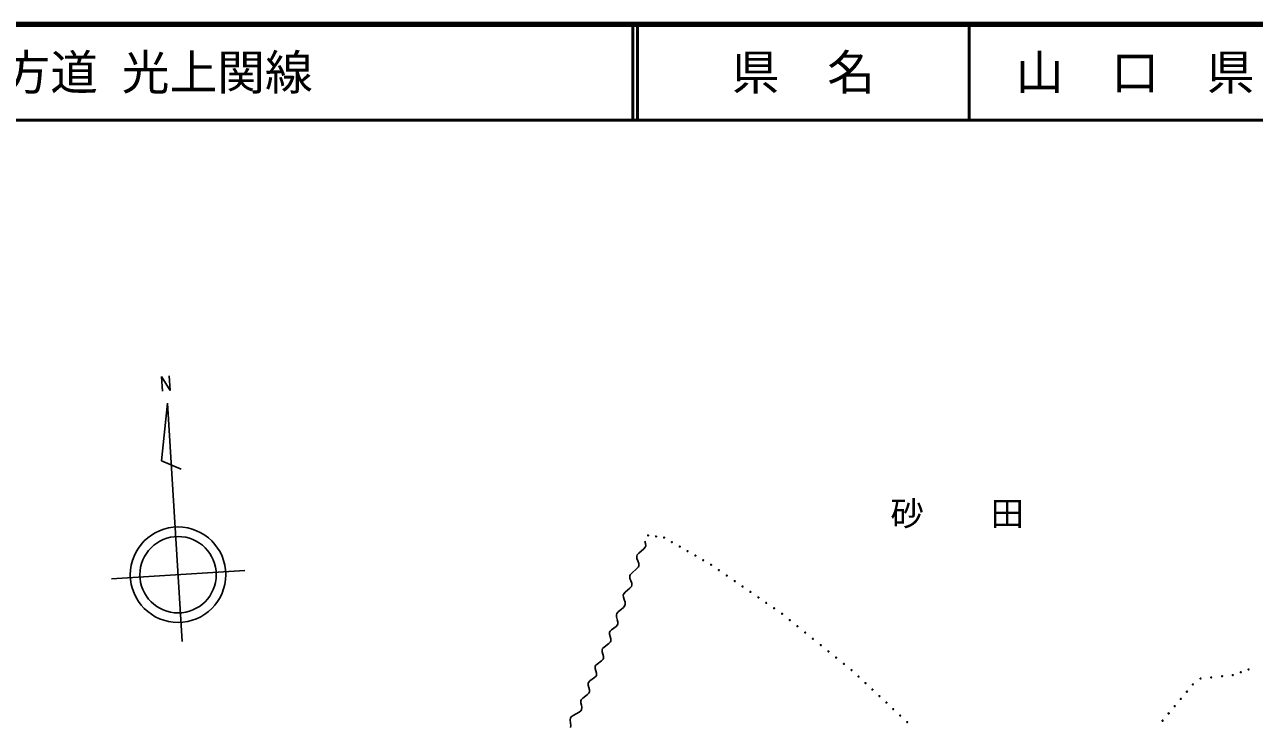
# Model space of a CAD drawing. Units: millimetres, scale not verified. Extents: x 40000 to 680000, y 20000 to 380000.
# Drawn here: x 234054 to 362875, y 306498 to 380000 of the extents above; entities that cross this region are included whole.
import ezdxf
from ezdxf.enums import TextEntityAlignment as Align

# ---------------------------------------------------------------- set-up
doc = ezdxf.new("R2010")
doc.units = ezdxf.units.MM
doc.header["$LTSCALE"] = 1000
for name, color, linetype, lineweight in [('M-BGD', 7, 'Continuous', 25), ('M-BMK-SRVR', 3, 'Continuous', 25), ('M-TTL', 2, 'Continuous', 140), ('M-TTL-LINE', 7, 'Continuous', 50)]:
    doc.layers.add(name, color=color, linetype=linetype, lineweight=lineweight)
doc.layers.add('M-TTL-TXT', color=7, linetype='Continuous')
doc.styles.add('ＭＳ ゴシック', font='')
doc.styles.get('ＭＳ ゴシック').set_extended_font_data('MS Gothic')

msp = doc.modelspace()

# ---------------------------------------------------------------- linework, layer by layer
at = {"layer": 'M-BGD'}
for p, q in [((298222, 324461), (298378, 324639)), ((298378, 324639), (298913, 325105)), ((298913, 325105), (299069, 325284)), ((299101, 325645), (299008, 325911)), ((299069, 325284), (299112, 325408)), ((299112, 325408), (299101, 325645)), ((298179, 324336), (298222, 324461)), ((298189, 324099), (298179, 324336)), ((298283, 323834), (298189, 324099)), ((298377, 323568), (298283, 323834)), ((298387, 323331), (298377, 323568)), ((297454, 322259), (297498, 322383)), ((297465, 322022), (297454, 322259)), ((297498, 322383), (297653, 322562)), ((297653, 322562), (298188, 323028)), ((298188, 323028), (298344, 323206)), ((298344, 323206), (298387, 323331)), ((296957, 320543), (297468, 320987)), ((297559, 321756), (297465, 322022)), ((297468, 320987), (297617, 321158)), ((297648, 321503), (297559, 321756)), ((297617, 321158), (297658, 321277)), ((297658, 321277), (297648, 321503)), ((296767, 320253), (296809, 320372)), ((296777, 320027), (296767, 320253)), ((296867, 319773), (296777, 320027)), ((296809, 320372), (296957, 320543)), ((296961, 319508), (296867, 319773)), ((296971, 319271), (296961, 319508)), ((296038, 318199), (296081, 318323)), ((296048, 317962), (296038, 318199)), ((296081, 318323), (296237, 318502)), ((296237, 318502), (296772, 318968)), ((296772, 318968), (296928, 319146)), ((296928, 319146), (296971, 319271)), ((295521, 316604), (296008, 316977)), ((296008, 316977), (296151, 317123)), ((296142, 317696), (296048, 317962)), ((296199, 317433), (296132, 317667)), ((296151, 317123), (296195, 317228)), ((296195, 317228), (296199, 317433)), ((295330, 316148), (295334, 316353)), ((295397, 315914), (295330, 316148)), ((295334, 316353), (295378, 316458)), ((295378, 316458), (295521, 316604)), ((295467, 315668), (295397, 315914)), ((295464, 315453), (295467, 315668)), ((294553, 314316), (294557, 314532)), ((294557, 314532), (294603, 314642)), ((294603, 314642), (294755, 314796)), ((294755, 314796), (295266, 315189)), ((295266, 315189), (295417, 315342)), ((295417, 315342), (295464, 315453)), ((294013, 313007), (294499, 313381)), ((294499, 313381), (294643, 313526)), ((294624, 314070), (294553, 314316)), ((294690, 313836), (294624, 314070)), ((294643, 313526), (294687, 313631)), ((294687, 313631), (294690, 313836)), ((293765, 311628), (293908, 311774)), ((293822, 312552), (293826, 312757)), ((293889, 312318), (293822, 312552)), ((293826, 312757), (293870, 312862)), ((293870, 312862), (294013, 313007)), ((293956, 312084), (293889, 312318)), ((293908, 311774), (293952, 311879)), ((293952, 311879), (293956, 312084)), ((293087, 310800), (293091, 311004)), ((293154, 310566), (293087, 310800)), ((293091, 311004), (293135, 311109)), ((293135, 311109), (293278, 311255)), ((293224, 310319), (293154, 310566)), ((293278, 311255), (293765, 311628)), ((292310, 308968), (292314, 309183)), ((292314, 309183), (292360, 309294)), ((292360, 309294), (292512, 309447)), ((292512, 309447), (293023, 309840)), ((293023, 309840), (293174, 309993)), ((293174, 309993), (293221, 310104)), ((293221, 310104), (293224, 310319)), ((291509, 307641), (292131, 307984)), ((292131, 307984), (292321, 308126)), ((292381, 308721), (292310, 308968)), ((292321, 308126), (292389, 308238)), ((292389, 308238), (292429, 308472)), ((292429, 308472), (292393, 308752)), ((291211, 307153), (291251, 307387)), ((291247, 306874), (291211, 307153)), ((291243, 306384), (291281, 306607)), ((291281, 306607), (291247, 306874)), ((291251, 307387), (291320, 307499)), ((291320, 307499), (291509, 307641))]:
    msp.add_line(p, q, dxfattribs=at)
for centre in [(299360, 326503), (300204, 326388), (301047, 326273), (301865, 325800), (302684, 325327), (303502, 324854), (304320, 324381), (305138, 323908), (305956, 323435), (306782, 322864), (307609, 322293), (308435, 321722), (309262, 321151), (310088, 320581), (310915, 320010), (311741, 319439), (312568, 318868), (313394, 318297), (314204, 317641), (315013, 316985), (315823, 316329), (316632, 315672), (317442, 315016), (318251, 314360), (319061, 313704), (319870, 313048), (320680, 312392), (321408, 311711), (359487, 311754), (360612, 311877), (361440, 312169), (362268, 312460), (322137, 311031), (356440, 310896), (357238, 311509), (358362, 311632), (322866, 310350), (323594, 309669), (355167, 309377), (355804, 310136), (324323, 308989), (325051, 308308), (353894, 307859), (354531, 308618), (325780, 307627), (326508, 306947), (353257, 307099)]:
    msp.add_circle(centre, 50, dxfattribs=at)
at = {"layer": 'M-BMK-SRVR'}
for p, q in [((248493, 341621), (248397, 343161)), ((248397, 343161), (249293, 341666)), ((249293, 341666), (249188, 343212)), ((249009, 340349), (248384, 334299)), ((249009, 340349), (250564, 315398)), ((248384, 334299), (250443, 333425)), ((257115, 322819), (243142, 321949))]:
    msp.add_line(p, q, dxfattribs=at)
for radius in [5000, 4000]:
    msp.add_circle((250129, 322384), radius, dxfattribs=at)
at = {"layer": 'M-TTL'}
msp.add_line((680000, 380000), (40000, 380000), dxfattribs=at)
at = {"layer": 'M-TTL-LINE'}
for p, q in [((297750, 380000), (297750, 370000)), ((298250, 380000), (298250, 370000)), ((333000, 380000), (333000, 370000)), ((40000, 370000), (680000, 370000))]:
    msp.add_line(p, q, dxfattribs=at)

# ---------------------------------------------------------------- texts
at = {"layer": 'M-BGD', "style": 'ＭＳ ゴシック'}
msp.add_text('砂\u3000\u3000田', height=2566, dxfattribs=at).set_placement((324753, 326745), align=Align.BOTTOM_LEFT)
at = {"layer": 'M-TTL-TXT', "style": 'ＭＳ ゴシック'}
msp.add_text('主要地方道 光上関線', height=3666, dxfattribs=at).set_placement((216734, 375000), align=Align.MIDDLE_LEFT)
for s, p in [('県\u3000名', (315625, 375000)), ('山\u3000口\u3000県', (350375, 375000))]:
    msp.add_text(s, height=3666, dxfattribs=at).set_placement(p, align=Align.MIDDLE_CENTER)

doc.saveas('drawing.dxf')
